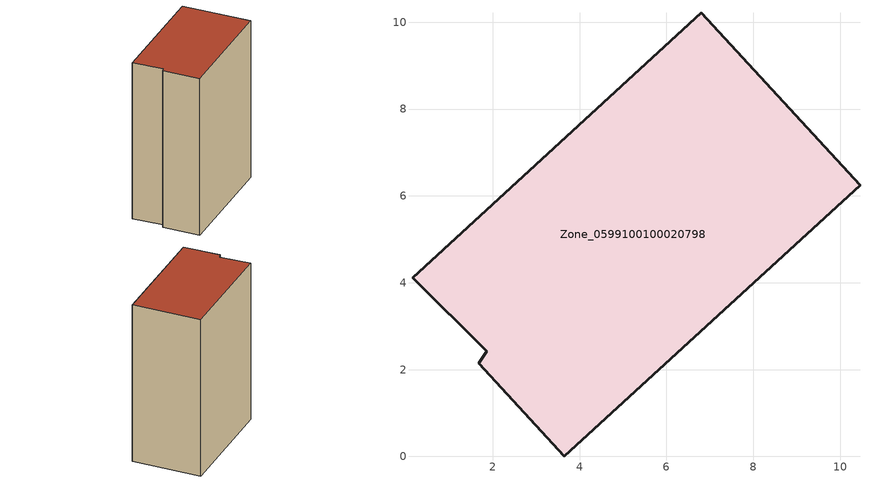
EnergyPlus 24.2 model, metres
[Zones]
Zone_0599100100020798
 floor ground (C_G): 0.15,4.12 6.81,10.22 10.46,6.24 3.65,0 1.68,2.15 1.86,2.42 z3.32
 wall outside (C_F): 10.46,6.24 6.81,10.22 0.15,4.12 1.86,2.42 1.68,2.15 3.65,0 10.46,6.24 z3.32:16.32
 roof outside (C_R): 6.81,10.22 0.15,4.12 1.86,2.42 1.68,2.15 3.65,0 10.46,6.24 z16.32
[BUILDING]
Pand.0599100100020798: North Axis=0; Terrain=City; Loads Convergence Tolerance Value=0.04; Temperature Convergence Tolerance Value=0.4; Solar Distribution=FullExterior; Maximum Number of Warmup Days=25; Minimum Number of Warmup Days=1
[Site:Location]
Rotterdam.The.Hague.AP_ZH_NLD Design_Conditions: Latitude=51.96; Longitude=4.45; Time Zone=1; Elevation=-4.5
[SITE:GROUNDTEMPERATURE:BUILDINGSURFACE]
18, 18, 18, 18, 18, 18, 18, 18, 18, 18, 18, 18
[MATERIAL] Thermal Absorptance=0.9; Solar Absorptance=0.7; Visible Absorptance=0.7
Name | Roughness | Thickness | Conductivity | Density | Specific Heat
G.TI.2015-2018 | MediumSmooth | 0.15 | 0.0428571 | 540 | 1210
F.TI.2015-2018 | Rough | 0.3 | 0.0666667 | 1920 | 840
R.TI.2015-2018 | MediumRough | 0.2 | 0.0333333 | 1500 | 1000
[CONSTRUCTION]
C_G: G.TI.2015-2018
C_F: F.TI.2015-2018
C_R: R.TI.2015-2018
[ZONE]
Zone_0599100100020798: Type=1; Multiplier=1; Ceiling Height=Autocalculate; Volume=Autocalculate; Floor Area=autocalculate; Part of Total Floor Area=Yes
[ZONEINFILTRATION:DESIGNFLOWRATE]
Infil_Zone_0599100100020798: Zone or ZoneList or Space or SpaceList=Zone_0599100100020798; Schedule=AlwaysOn; Design Flow Rate Calculation Method=Flow/Area; Flow Rate per Floor Area=0.0015; Constant Term Coefficient=1; Temperature Term Coefficient=0; Velocity Term Coefficient=0; Velocity Squared Term Coefficient=0
[HVACTEMPLATE:ZONE:IDEALLOADSAIRSYSTEM]
Zone_0599100100020798: Maximum Heating Supply Air Temperature=50; Minimum Cooling Supply Air Temperature=13; Maximum Heating Supply Air Humidity Ratio=0.0156; Minimum Cooling Supply Air Humidity Ratio=0.0077; Heating Limit=NoLimit; Cooling Limit=NoLimit; Dehumidification Control Type=ConstantSensibleHeatRatio; Cooling Sensible Heat Ratio=0.7; Dehumidification Setpoint=60; Humidification Control Type=None; Humidification Setpoint=30; Outdoor Air Method=None; Outdoor Air Flow Rate per Person=0.00944; Outdoor Air Flow Rate per Zone Floor Area=0; Outdoor Air Flow Rate per Zone=0; Demand Controlled Ventilation Type=None; Outdoor Air Economizer Type=NoEconomizer; Heat Recovery Type=None; Sensible Heat Recovery Effectiveness=0.7; Latent Heat Recovery Effectiveness=0.65
[ZONECONTROL:THERMOSTAT]
ThermostatControl_Zone_0599100100020798: Zone or ZoneList=Zone_0599100100020798; Control Type Schedule=DualSetpointControlType; Control 1=Thermostat_Zone_0599100100020798; Temperature Difference Between Cutout And Setpoint=0
[THERMOSTATSETPOINT:DUALSETPOINT]
Thermostat_Zone_0599100100020798: Heating Setpoint Temperature Schedule=HeatingSetpoint_Zone_0599100100020798; Cooling Setpoint Temperature Schedule=CoolingSetpoint_Zone_0599100100020798
[SCHEDULE:COMPACT]
HeatingSetpoint_Zone_0599100100020798: Through: 12/31, For: AllDays, Until: 24:00, 21
CoolingSetpoint_Zone_0599100100020798: Through: 12/31, For: AllDays, Until: 24:00, 24
DualSetpointControlType: Through: 12/31, For: AllDays, Until: 24:00, 4
AlwaysOn: Through: 12/31, For: AllDays, Until: 24:00, 1
